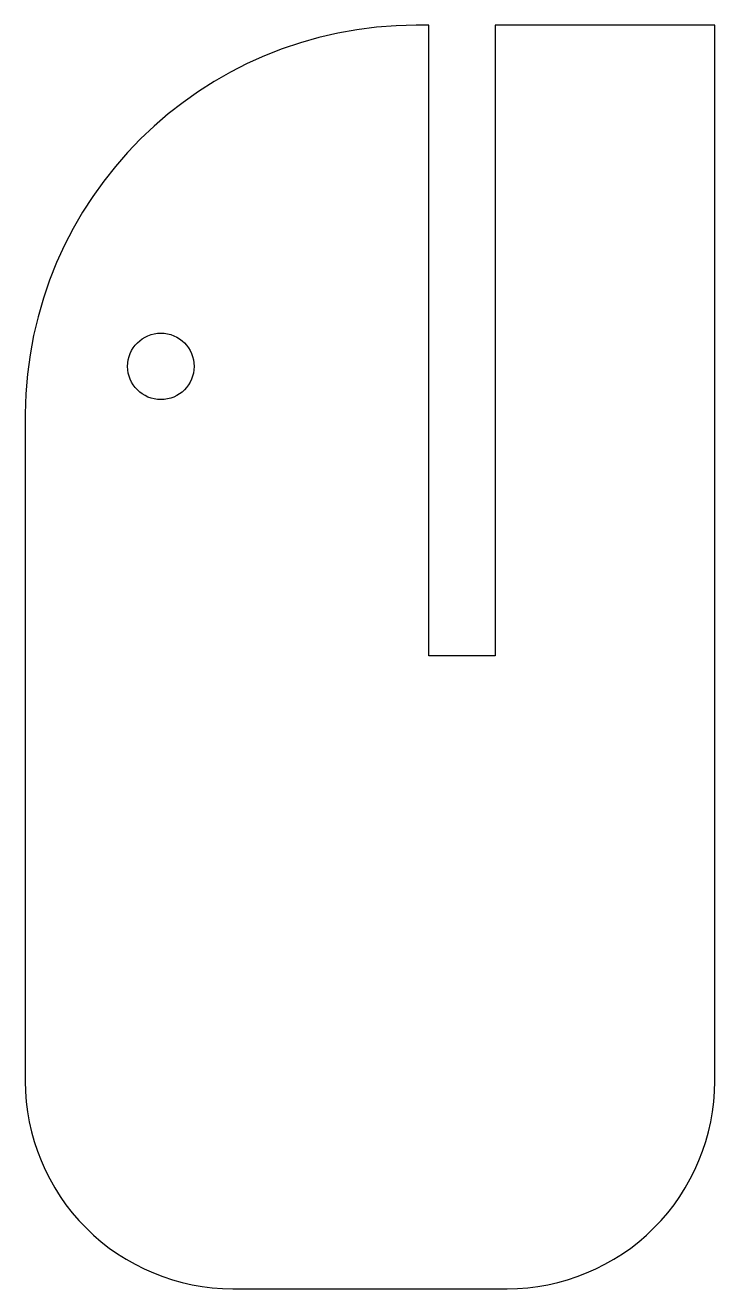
# Model space of a CAD drawing. Header units: millimetres. Extents: x -151.5 to -121.5, y 49.7 to 104.8.
import ezdxf

# ---------------------------------------------------------------- set-up
doc = ezdxf.new("R2010")
doc.units = ezdxf.units.MM
doc.layers.add('CUTOUTS', color=1, linetype='CONTINUOUS')
doc.layers.add('PERIMETER', color=5, linetype='CONTINUOUS')

msp = doc.modelspace()

# ---------------------------------------------------------------- linework, layer by layer
at = {"layer": 'CUTOUTS'}
msp.add_circle((-145.635, 89.896), 1.45, dxfattribs=at)
at = {"layer": 'PERIMETER'}
msp.add_lwpolyline([(-134.5, 104.772, 0.412533), (-151.55, 87.82), (-151.55, 58.722, 0.414214), (-142.5, 49.672), (-130.532, 49.672, 0.414214), (-121.482, 58.722), (-121.482, 104.772), (-131.05, 104.772), (-131.05, 77.272), (-133.95, 77.272), (-133.95, 104.772)], format="xyb", close=True, dxfattribs=at)

doc.saveas('drawing.dxf')
